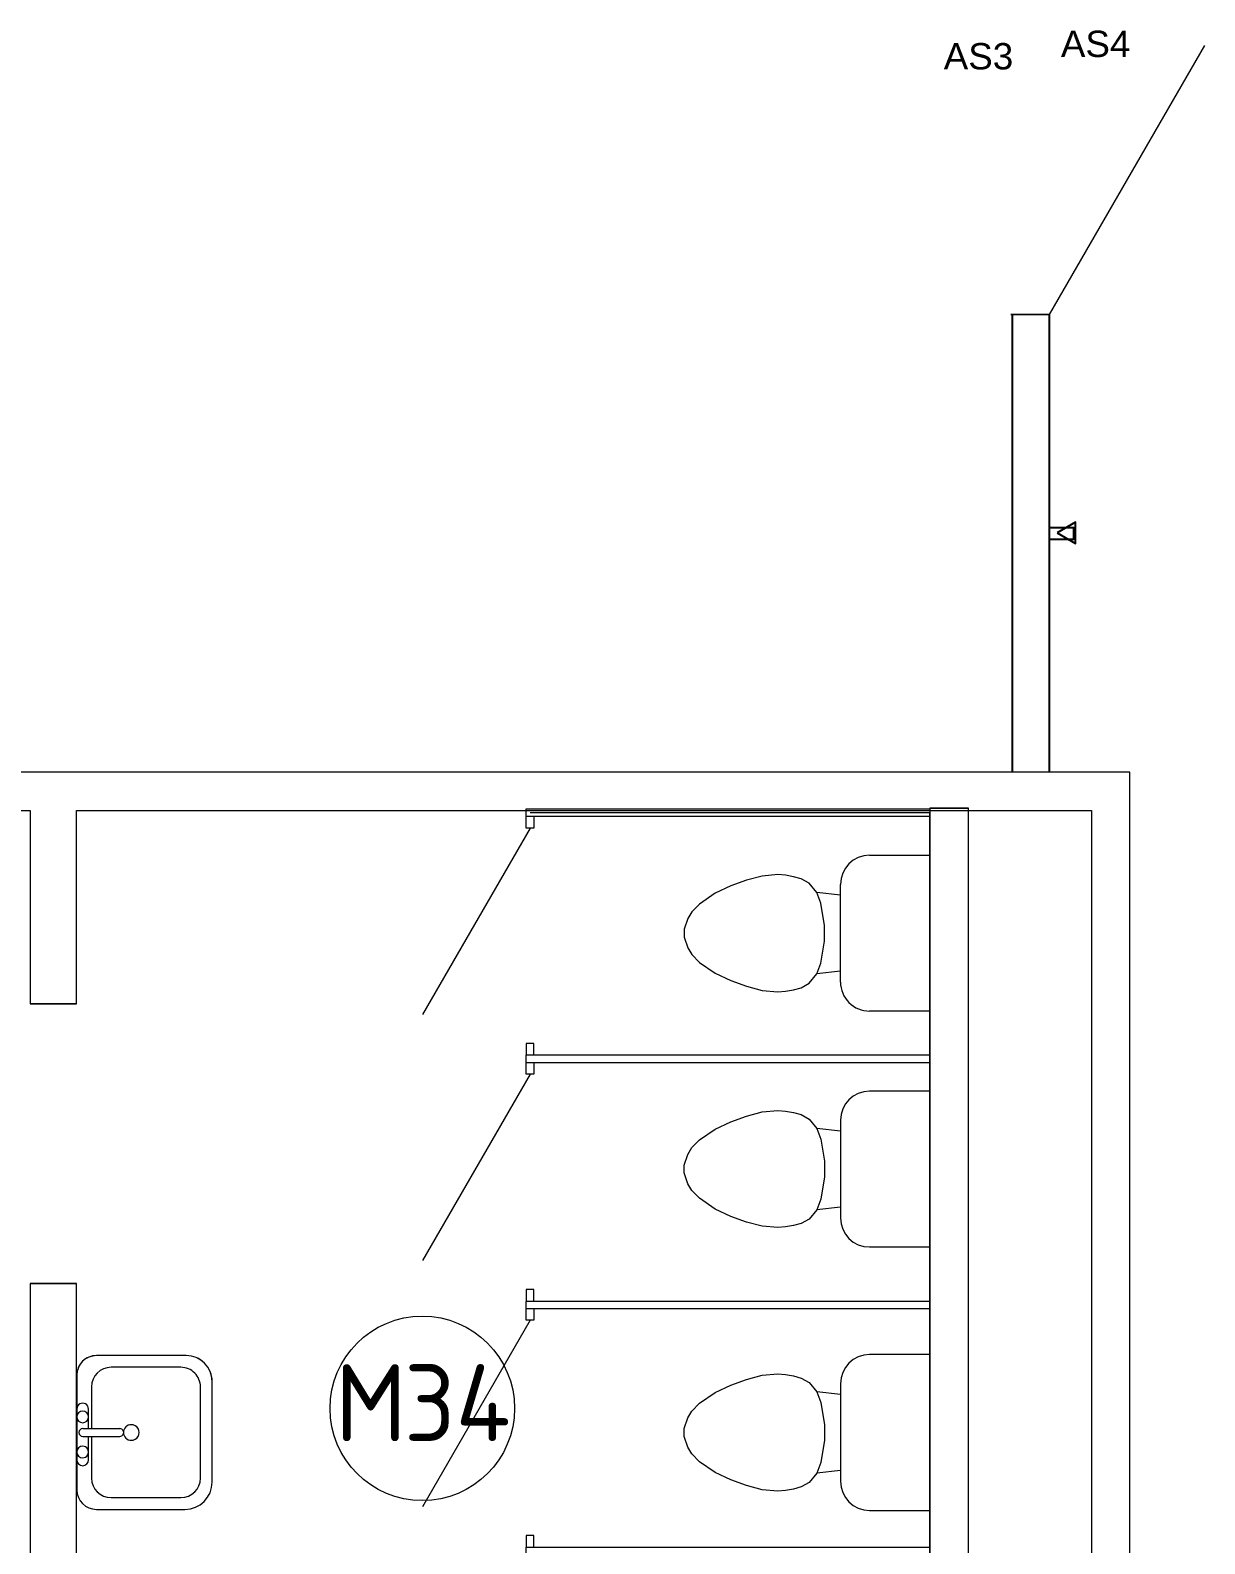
# Model space of a CAD drawing. Header units: millimetres. Extents: x -324727 to -241623, y -397163 to -324471.
# Drawn here: x -300917 to -297099, y -354802 to -349881 of the extents above; entities that cross this region are included whole.
import ezdxf

# ---------------------------------------------------------------- set-up
doc = ezdxf.new("R2010")
doc.units = ezdxf.units.MM
doc.linetypes.add('Штрих 2 х 1 мм', pattern=[3, 2, -1])
for name, color, linetype, lineweight in [('Двери', 7, 'Continuous', 9), ('Марки помещений', 7, 'Continuous', 18), ('Обобщенные модели', 7, 'Continuous', 9), ('Сантехника', 7, 'Continuous', 18), ('Стены внутренние', 7, 'Continuous', 9)]:
    doc.layers.add(name, color=color, linetype=linetype, lineweight=lineweight)
doc.layers.add('СКУД', color=210, linetype='Continuous')
doc.styles.add('GOST Common_2', font='GOST Common.ttf', dxfattribs={"height": 250})
doc.styles.get("Standard").update_dxf_attribs({"font": 'arial.ttf'})

# ---------------------------------------------------------------- blocks, each defined once
blk = doc.blocks.new('035_Перегородки СУ - 035_Перегородки СУ-6788913-АБЧ на отметке _8_100')
at = {"layer": 'Обобщенные модели'}
for p, q in [((750, -200), (143.8, 150)), ((1550, -200), (943.8, 150)), ((2350, -200), (1743.8, 150)), ((3150, -200), (2543.8, 150)), ((-12.5, -1500), (-12.5, -187.5)), ((12.5, -187.5), (12.5, -1500)), ((50, -187.5), (12.5, -187.5)), ((50, -212.5), (50, -187.5)), ((750, -212.5), (750, -187.5)), ((750, -187.5), (787.5, -187.5)), ((787.5, -1500), (787.5, -187.5)), ((850, -187.5), (812.5, -187.5)), ((812.5, -187.5), (812.5, -1500)), ((850, -212.5), (850, -187.5)), ((1550, -212.5), (1550, -187.5)), ((1550, -187.5), (1587.5, -187.5)), ((1587.5, -1500), (1587.5, -187.5)), ((1650, -187.5), (1612.5, -187.5)), ((1612.5, -187.5), (1612.5, -1500)), ((1650, -212.5), (1650, -187.5)), ((2350, -212.5), (2350, -187.5)), ((2350, -187.5), (2387.5, -187.5)), ((2387.5, -1500), (2387.5, -187.5)), ((2450, -187.5), (2412.5, -187.5)), ((2412.5, -187.5), (2412.5, -1500)), ((2450, -212.5), (2450, -187.5)), ((3150, -212.5), (3150, -187.5)), ((3150, -187.5), (3187.5, -187.5)), ((3187.5, -1500), (3187.5, -187.5)), ((3212.5, -187.5), (3212.5, -1500)), ((12.5, -212.5), (50, -212.5)), ((787.5, -212.5), (750, -212.5)), ((812.5, -212.5), (850, -212.5)), ((1587.5, -212.5), (1550, -212.5)), ((1612.5, -212.5), (1650, -212.5)), ((2387.5, -212.5), (2350, -212.5)), ((2412.5, -212.5), (2450, -212.5)), ((3187.5, -212.5), (3150, -212.5))]:
    blk.add_line(p, q, dxfattribs=at)
at = {"layer": 'Обобщенные модели', "linetype": 'Штрих 2 х 1 мм'}
for p, q in [((-12.5, -187.5), (12.5, -187.5)), ((787.5, -187.5), (812.5, -187.5)), ((1587.5, -187.5), (1612.5, -187.5)), ((2387.5, -187.5), (2412.5, -187.5)), ((3187.5, -187.5), (3212.5, -187.5)), ((0, -1500), (0, -200)), ((3200, -1500), (3200, -200)), ((12.5, -1500), (-12.5, -1500)), ((0, -1500), (3200, -1500)), ((812.5, -1500), (787.5, -1500)), ((1612.5, -1500), (1587.5, -1500)), ((2412.5, -1500), (2387.5, -1500)), ((3212.5, -1500), (3187.5, -1500))]:
    blk.add_line(p, q, dxfattribs=at)
blk = doc.blocks.new('Туалет-Домашний-3D - Туалет-Домашний-3D-4567028-АБЧ на отметке _8_100')
at = {"layer": 'Сантехника'}
for p, q in [((-47.6, 292.1), (-12.7, 304.8)), ((-12.7, 304.8), (12.7, 304.8)), ((12.7, 304.8), (47.6, 292.1)), ((-130.2, 203.2), (-95, 254)), ((-95, 254), (-69.6, 279.4)), ((-69.6, 279.4), (-47.6, 292.1)), ((47.6, 292.1), (69.6, 279.4)), ((69.6, 279.4), (95, 254)), ((95, 254), (130.2, 203.2)), ((-153.9, 152.4), (-130.2, 203.2)), ((130.2, 203.2), (153.9, 152.4)), ((-172.4, 101.6), (-153.9, 152.4)), ((153.9, 152.4), (172.4, 101.6)), ((-186.1, 50.6), (-172.4, 101.6)), ((172.4, 101.6), (186.1, 50.6)), ((-190.5, 0), (-186.1, 50.6)), ((186.1, 50.6), (190.5, 0)), ((-188.3, -25.3), (-190.5, 0)), ((-183.8, -50.8), (-188.3, -25.3)), ((188.3, -25.3), (183.8, -50.8)), ((190.5, 0), (188.3, -25.3)), ((-177, -76.2), (-183.8, -50.8)), ((-162.6, -101.6), (-177, -76.2)), ((177, -76.2), (162.6, -101.6)), ((183.8, -50.8), (177, -76.2)), ((-132.3, -127), (-162.6, -101.6)), ((-97.4, -139.7), (-132.3, -127)), ((-123.5, -203.8), (-132.3, -127)), ((-25.4, -152.4), (-97.4, -139.7)), ((97.4, -139.7), (25.4, -152.4)), ((132.3, -127), (97.4, -139.7)), ((123.5, -203.8), (132.3, -127)), ((162.6, -101.6), (132.3, -127)), ((25.4, -152.4), (-25.4, -152.4)), ((158.7, -203.8), (-158.8, -203.8)), ((-253.4, -298.4), (-253.4, -494.7)), ((253.4, -494.7), (253.4, -298.4)), ((-253.4, -494.7), (253.4, -494.7))]:
    blk.add_line(p, q, dxfattribs=at)
for centre, start, end in [((-158.8, -298.4), 90, 180), ((158.7, -298.4), 0, 90)]:
    blk.add_arc(centre, 94.6, start, end, dxfattribs=at)
blk = doc.blocks.new('Туалет-Домашний-3D - Туалет-Домашний-3D-822862-АБЧ на отметке _8_100')
at = {"layer": 'Сантехника'}
for p, q in [((-253.4, 494.7), (253.4, 494.7)), ((-253.4, 298.4), (-253.4, 494.7)), ((253.4, 494.7), (253.4, 298.4)), ((158.7, 203.8), (-158.8, 203.8)), ((-123.5, 203.8), (-132.3, 127)), ((123.5, 203.8), (132.3, 127)), ((-25.4, 152.4), (-97.4, 139.7)), ((25.4, 152.4), (-25.4, 152.4)), ((97.4, 139.7), (25.4, 152.4)), ((-162.6, 101.6), (-177, 76.2)), ((-132.3, 127), (-162.6, 101.6)), ((-97.4, 139.7), (-132.3, 127)), ((132.3, 127), (97.4, 139.7)), ((162.6, 101.6), (132.3, 127)), ((177, 76.2), (162.6, 101.6)), ((-183.8, 50.8), (-188.3, 25.3)), ((-177, 76.2), (-183.8, 50.8)), ((183.8, 50.8), (177, 76.2)), ((188.3, 25.3), (183.8, 50.8)), ((-188.3, 25.3), (-190.5, 0)), ((-190.5, 0), (-186.1, -50.6)), ((186.1, -50.6), (190.5, 0)), ((190.5, 0), (188.3, 25.3)), ((-186.1, -50.6), (-172.4, -101.6)), ((172.4, -101.6), (186.1, -50.6)), ((-172.4, -101.6), (-153.9, -152.4)), ((153.9, -152.4), (172.4, -101.6)), ((-153.9, -152.4), (-130.2, -203.2)), ((130.2, -203.2), (153.9, -152.4)), ((-130.2, -203.2), (-95, -254)), ((95, -254), (130.2, -203.2)), ((-95, -254), (-69.6, -279.4)), ((-69.6, -279.4), (-47.6, -292.1)), ((-47.6, -292.1), (-12.7, -304.8)), ((12.7, -304.8), (47.6, -292.1)), ((47.6, -292.1), (69.6, -279.4)), ((69.6, -279.4), (95, -254)), ((-12.7, -304.8), (12.7, -304.8))]:
    blk.add_line(p, q, dxfattribs=at)
for centre, start, end in [((-158.8, 298.4), 180, 270), ((158.7, 298.4), 270, 360)]:
    blk.add_arc(centre, 94.6, start, end, dxfattribs=at)
blk = doc.blocks.new('Туалетный столик с раковиной-Квадратный - 500 x 440 мм-3423765-АБЧ на отметке _8_100')
at = {"layer": 'Сантехника'}
for p, q in [((202.2, 180.1), (-170.8, 180.1)), ((202.2, 180.1), (-170.8, 180.1)), ((91.9, 180.1), (-73.2, 180.1)), ((3, 160.7), (3, 40.4)), ((28.4, 160.7), (28.4, 40.4)), ((-234.3, 116.6), (-234.3, -171)), ((-234.3, 116.6), (-234.3, -171)), ((3, 132.5), (-132.7, 132.5)), ((-73.2, 142), (3, 142)), ((28.4, 142), (91.9, 142)), ((164.1, 132.5), (28.4, 132.5)), ((265.7, -175.5), (265.7, 116.6)), ((265.7, -175.5), (265.7, 116.6)), ((-196.2, 69), (-196.2, -158.3)), ((227.6, -158.3), (227.6, 69)), ((-132.7, -221.8), (164.1, -221.8)), ((-145.4, -259.9), (181.3, -259.9)), ((-145.4, -259.9), (181.3, -259.9))]:
    blk.add_line(p, q, dxfattribs=at)
for centre, radius, start, end in [((-170.8, 116.6), 63.5, 90, 180), ((-170.8, 116.6), 63.5, 90, 180), ((-73.2, 161.1), 19, 90, 270), ((-47.8, 161.1), 19, 360, 180), ((-47.8, 161.1), 19, 180, 0), ((15.7, 160.7), 12.7, 360, 180), ((66.5, 161.1), 19, 360, 180), ((66.5, 161.1), 19, 180, 360), ((91.9, 161.1), 19, 270, 90), ((202.2, 116.6), 63.5, 0, 90), ((202.2, 116.6), 63.5, 360, 90), ((-132.7, 69), 63.5, 90, 180), ((164.1, 69), 63.5, 0, 90), ((15.7, 3.2), 25.4, 360, 180), ((15.7, 3.2), 25.4, 180, 0), ((15.7, 40.4), 12.7, 180, 0), ((-145.4, -171), 88.9, 180, 270), ((-145.4, -171), 88.9, 180, 270), ((-132.7, -158.3), 63.5, 180, 270), ((164.1, -158.3), 63.5, 270, 0), ((181.3, -175.5), 84.4, 270, 360), ((181.3, -175.5), 84.4, 270, 0)]:
    blk.add_arc(centre, radius, start, end, dxfattribs=at)
blk = doc.blocks.new('em_Марка_Помещение - Номер-3469094-АБЧ на отметке _8_100')
at = {"layer": 'Марки помещений'}
blk.add_circle((0, 0), 3, dxfattribs=at)
blk = doc.blocks.new('Деревянные дверные блоки однопольные - 2100х1010_левая_ глухая-5080074-АБЧ на отметке _8_100')
at = {"layer": 'Двери', "lineweight": 18}
blk.add_line((505, 62.5), (-369.7, 567.5), dxfattribs=at)

msp = doc.modelspace()

# ---------------------------------------------------------------- linework, layer by layer
for p, q in [((-297723.585, -352292.976, 14219.473), (-297723.585, -350804.849, 10286.314)), ((-297603.585, -352292.976, 14219.473), (-297603.585, -350804.849, 10286.314))]:
    msp.add_line(p, q)
at = {"layer": 'СКУД', "elevation": 12252.893}
for points in [[(-297603.329, -351498.209), (-297525.098, -351498.209), (-297525.098, -351536.811), (-297603.329, -351536.811)], [(-297578.688, -351514.774), (-297518.816, -351549.341), (-297518.816, -351480.207)]]:
    msp.add_lwpolyline(points, close=True, dxfattribs=at)
at = {"layer": 'Стены внутренние'}
for p, q in [((-297603.585, -350804.849, 10286.314), (-297728.585, -350804.849, 10286.314)), ((-297728.585, -350804.849, 10286.314), (-297603.585, -350804.849, 10286.314)), ((-297342.002, -352292.976, 14219.473), (-301342.002, -352292.976, 14219.473)), ((-297342.002, -355098.376), (-297342.002, -352292.976, 14219.473)), ((-297342.002, -352417.976), (-297342.002, -352292.976)), ((-301342.002, -352417.976, 14219.473), (-300917.002, -352417.976, 14219.473)), ((-301342.002, -352417.976, 14219.473), (-300917.002, -352417.976, 14219.473)), ((-300917.002, -352417.976, 14219.473), (-300917.002, -353046.313, 14219.473)), ((-300917.002, -352417.976, 14219.473), (-300917.002, -353046.313, 14219.473)), ((-300767.002, -353046.313, 14219.473), (-300767.002, -352417.976, 14219.473)), ((-300767.002, -353046.313, 14219.473), (-300767.002, -352417.976, 14219.473)), ((-300767.002, -352417.976, 14219.473), (-297467.002, -352417.976, 14219.473)), ((-300767.002, -352417.976, 14219.473), (-297467.002, -352417.976, 14219.473)), ((-297867.002, -352410.476, 14219.473), (-297992.002, -352410.476, 14219.473)), ((-297992.002, -352410.476, 14219.473), (-297992.002, -355640.476, 14219.473)), ((-297992.002, -352410.476, 14219.473), (-297867.002, -352410.476, 14219.473)), ((-297992.002, -352410.476, 14219.473), (-297992.002, -355640.476, 14219.473)), ((-297867.002, -355640.476, 14219.473), (-297867.002, -352410.476, 14219.473)), ((-297867.002, -355640.476, 14219.473), (-297867.002, -352410.476, 14219.473)), ((-297467.002, -352417.976, 14219.473), (-297467.002, -355098.376, 14219.473)), ((-297467.002, -352417.976, 14219.473), (-297467.002, -355098.376, 14219.473)), ((-297342.002, -355098.376), (-297342.002, -352417.976)), ((-300917.002, -353046.313, 14219.473), (-300767.002, -353046.313, 14219.473)), ((-300767.002, -353046.313, 14219.473), (-300917.002, -353046.313, 14219.473)), ((-300767.002, -353956.313, 14219.473), (-300917.002, -353956.313, 14219.473)), ((-300917.002, -353956.313, 14219.473), (-300917.002, -357982.976, 14219.473)), ((-300917.002, -353956.313, 14219.473), (-300767.002, -353956.313, 14219.473)), ((-300917.002, -353956.313, 14219.473), (-300917.002, -357982.976, 14219.473)), ((-300767.002, -355632.976, 14219.473), (-300767.002, -353956.313, 14219.473)), ((-300767.002, -355632.976, 14219.473), (-300767.002, -353956.313, 14219.473))]:
    msp.add_line(p, q, dxfattribs=at)

# ---------------------------------------------------------------- block references
at = {"layer": 'Двери', "lineweight": 9, "rotation": 270}
msp.add_blockref('Деревянные дверные блоки однопольные - 2100х1010_левая_ глухая-5080074-АБЧ на отметке _8_100', (-297666.085, -350299.849, 10286.314), dxfattribs=at)
at = {"layer": 'Марки помещений', "xscale": 99.99999999999993, "yscale": 99.99999999999993, "zscale": 99.99999999999993}
msp.add_blockref('em_Марка_Помещение - Номер-3469094-АБЧ на отметке _8_100', (-299642.422, -354362.042, 14219.473), dxfattribs=at)
at = {"layer": 'Обобщенные модели', "lineweight": 9, "rotation": 90.00000000000007}
msp.add_blockref('035_Перегородки СУ - 035_Перегородки СУ-6788913-АБЧ на отметке _8_100', (-299492.002, -355625.476, 14219.473), dxfattribs=at)
at = {"layer": 'Сантехника', "lineweight": 9}
for name, p, rotation in [('Туалет-Домашний-3D - Туалет-Домашний-3D-822862-АБЧ на отметке _8_100', (-298486.698, -352817.08, 14219.473), 270.0000000000003), ('Туалет-Домашний-3D - Туалет-Домашний-3D-4567028-АБЧ на отметке _8_100', (-298486.698, -353583.872, 14219.473), 90.00000000000024), ('Туалетный столик с раковиной-Квадратный - 500 x 440 мм-3423765-АБЧ на отметке _8_100', (-300585.521, -354456.166, 14219.473), 89.99999999999977), ('Туалет-Домашний-3D - Туалет-Домашний-3D-4567028-АБЧ на отметке _8_100', (-298486.698, -354440.476, 14219.473), 90.00000000000024)]:
    msp.add_blockref(name, p, dxfattribs=dict(at, rotation=rotation))

# ---------------------------------------------------------------- texts
at = {"layer": 'Марки помещений', "lineweight": 9, "char_height": 250, "attachment_point": 1, "style": 'GOST Common_2'}
for s, insert, width in [('\\fGOST Common|b0|i0|c204|p34|;М', (-299927.016, -354218.691, 14219.473), 272.57375), ('34', (-299702.12, -354218.691, 14219.473), 456.96187)]:
    msp.add_mtext(s, dxfattribs=dict(at, insert=insert, width=width))
at = {"layer": 'СКУД', "char_height": 85.5934, "attachment_point": 1}
for s, insert in [('AS4', (-297566.257, -349882.252)), ('AS3', (-297947.162, -349922.621))]:
    msp.add_mtext_dynamic_manual_height_columns(s, width=85.59345, gutter_width=427.967, heights=[0], dxfattribs=dict(at, insert=insert))

doc.saveas('drawing.dxf')
